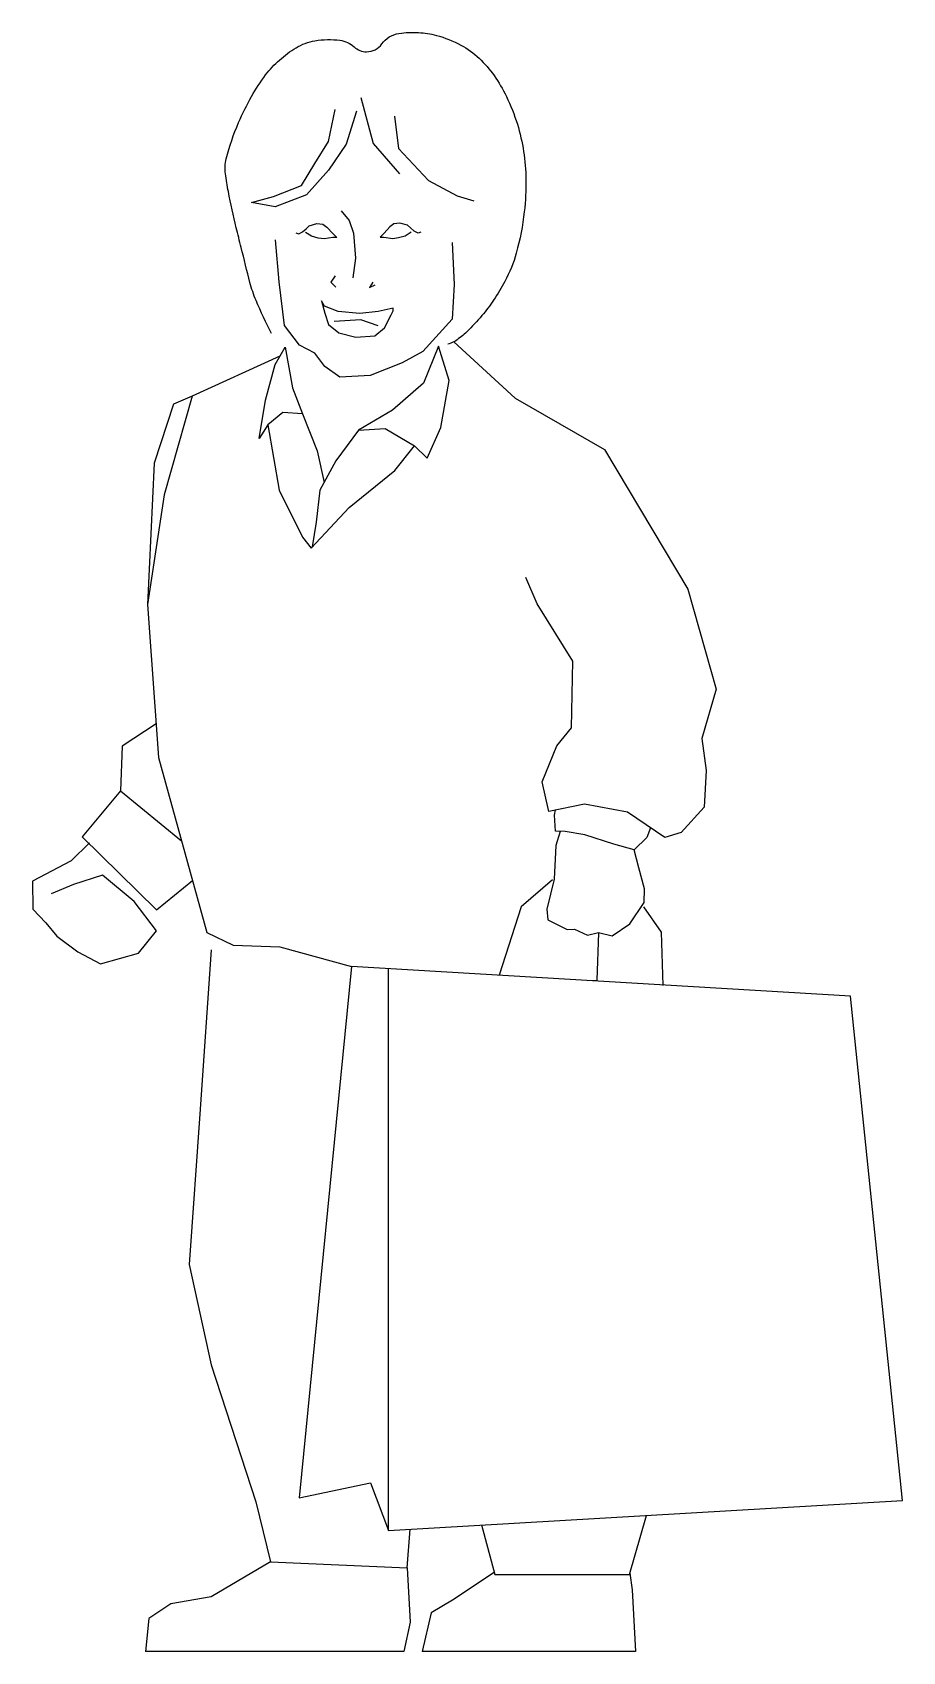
# Model space of a CAD drawing. Extents: x -0.27 to 0.37, y 0 to 1.19.
import ezdxf

# ---------------------------------------------------------------- set-up
doc = ezdxf.new("R2010")
doc.units = 0
doc.header["$MEASUREMENT"] = 0
doc.layers.get('0').update_dxf_attribs({"linetype": 'CONTINUOUS'})

msp = doc.modelspace()

# ---------------------------------------------------------------- linework, layer by layer
for p, q in [((0, 0), (-0.1905, 0)), ((0.1707, 0), (0.0135, 0))]:
    msp.add_line(p, q)
msp.add_lwpolyline([(-0.0975, 0.9717, -0.019043), (-0.1089, 0.9961, -0.036749), (-0.1134, 1.0094, -0.00168), (-0.1199, 1.0352, -0.002981), (-0.1235, 1.0498, -0.008303), (-0.1293, 1.0764, -0.016994), (-0.1315, 1.0896, -0.096539), (-0.1309, 1.1006, -0.037395), (-0.1218, 1.1273, -0.028376), (-0.1122, 1.1466, -0.032339), (-0.1019, 1.1624, -0.049277), (-0.0917, 1.1734, -0.048101), (-0.0794, 1.1825, -0.091564), (-0.0655, 1.1876, -0.073428), (-0.0471, 1.188, -0.160138), (-0.0366, 1.1831, 0.190756), (-0.0274, 1.1795, 0.244333), (-0.0162, 1.1853, -0.20508), (-0.0036, 1.193, -0.049119), (0.0109, 1.1937, -0.053812), (0.024, 1.1916, -0.057255), (0.0421, 1.1844, -0.067318), (0.0556, 1.1747, -0.046791), (0.0665, 1.162, -0.043864), (0.0756, 1.1466, -0.035483), (0.0837, 1.1261, -0.037991), (0.0883, 1.106, -0.035396), (0.09, 1.0854, -0.030783), (0.0888, 1.0616, -0.039811), (0.0829, 1.0311, -0.054874), (0.0745, 1.0102, -0.024267), (0.0662, 0.9964, -0.027531), (0.0576, 0.985, -0.027392), (0.0464, 0.973, -0.042678), (0.0383, 0.9665, -0.046933), (0.0368, 0.9656, -0.017111), (0.0324, 0.9639)], format="xyb")
for points in [[(-0.035, 1.1357), (-0.0424, 1.1114), (-0.0555, 1.0921), (-0.0718, 1.074), (-0.0948, 1.0653), (-0.1123, 1.0684), (-0.0961, 1.0728), (-0.0755, 1.0809), (-0.0655, 1.0971), (-0.0555, 1.1133), (-0.0505, 1.137)], [(-0.0318, 1.1457), (-0.0225, 1.112), (-0.0032, 1.0896)], [(-0.0069, 1.132), (-0.0038, 1.1083), (0.0181, 1.0846), (0.0393, 1.0734), (0.0517, 1.0697)], [(-0.0796, 1.0459), (-0.0775, 1.0452), (-0.0747, 1.0467), (-0.072, 1.049), (-0.0698, 1.0512), (-0.0641, 1.0528), (-0.0598, 1.0524), (-0.0568, 1.0502), (-0.0524, 1.0455), (-0.0494, 1.0427), (-0.0523, 1.0426), (-0.0588, 1.0415), (-0.0631, 1.0422), (-0.0681, 1.0435), (-0.0725, 1.0462)], [(-0.0463, 1.0622), (-0.0403, 1.0551), (-0.037, 1.0458), (-0.0356, 1.0273), (-0.0376, 1.0129)], [(0.0126, 1.0465), (0.0106, 1.0458), (0.0077, 1.0473), (0.0049, 1.0496), (0.0027, 1.0517), (-0.003, 1.0532), (-0.0073, 1.0527), (-0.0102, 1.0505), (-0.0146, 1.0457), (-0.0175, 1.0429), (-0.0147, 1.0429), (-0.0082, 1.0419), (-0.0038, 1.0426), (0.0011, 1.0439), (0.0055, 1.0467)], [(0.0357, 1.0388), (0.0371, 1.0079), (0.0357, 0.9823), (0.014, 0.9586), (-0.0011, 0.9501), (-0.0248, 0.9408), (-0.0472, 0.9395), (-0.0583, 0.9474), (-0.0656, 0.9573), (-0.0768, 0.9632), (-0.0879, 0.9777), (-0.0919, 1.0099), (-0.0945, 1.0408)], [(-0.0507, 1.0143), (-0.0537, 1.0096), (-0.05, 1.0059)], [(-0.0229, 1.0096), (-0.0252, 1.0056), (-0.0212, 1.0076)], [(-0.019, 0.9774), (-0.0318, 0.9819), (-0.0514, 0.9806)], [(-0.0875, 0.9617), (-0.082, 0.9317), (-0.0747, 0.9126), (-0.0893, 0.9135), (-0.1002, 0.9044), (-0.1066, 0.8944), (-0.102, 0.9226), (-0.0948, 0.9489), (-0.0875, 0.9617)], [(0.0256, 0.9625), (0.0144, 0.9353), (-0.0083, 0.9153), (-0.0335, 0.9005), (-0.0138, 0.9017), (0.008, 0.8889), (0.0171, 0.8798), (0.0272, 0.9026), (0.0335, 0.9371), (0.0256, 0.9625)], [(0.0368, 0.9656), (0.0822, 0.9242), (0.1479, 0.8864), (0.2093, 0.7834), (0.2302, 0.7096), (0.2198, 0.6731), (0.2228, 0.6496), (0.2213, 0.6225), (0.2044, 0.6038), (0.1924, 0.6002), (0.1648, 0.6188), (0.1333, 0.6247), (0.1068, 0.6195), (0.102, 0.6412), (0.1128, 0.6677), (0.1237, 0.681), (0.1245, 0.7303), (0.0983, 0.7725), (0.09, 0.7918)], [(-0.0913, 0.955), (-0.1561, 0.9257), (-0.1767, 0.8529), (-0.189, 0.7719), (-0.1808, 0.6592), (-0.1451, 0.5302), (-0.1257, 0.5208), (-0.0913, 0.5196), (-0.0386, 0.5052)], [(-0.1561, 0.9257), (-0.1699, 0.9198), (-0.184, 0.8763), (-0.189, 0.7719)], [(-0.0747, 0.9126), (-0.0638, 0.8853), (-0.0588, 0.862)], [(-0.1002, 0.9044), (-0.092, 0.8562), (-0.0747, 0.8216), (-0.0684, 0.8135), (-0.0402, 0.8435), (-0.0065, 0.8707), (0.008, 0.8889)], [(-0.0335, 0.9005), (-0.0502, 0.878), (-0.062, 0.8562), (-0.0647, 0.8326), (-0.0675, 0.8144)], [(-0.1826, 0.6839), (-0.2077, 0.6676), (-0.2088, 0.6346), (-0.2371, 0.6006), (-0.1822, 0.5469), (-0.1557, 0.5685)], [(-0.2088, 0.6346), (-0.1638, 0.5977)], [(0.1819, 0.6073), (0.1792, 0.6002), (0.1697, 0.5911), (0.1547, 0.5953), (0.1335, 0.6022), (0.119, 0.6046), (0.1117, 0.6049), (0.111, 0.6168), (0.1117, 0.6205)], [(0.1152, 0.6047), (0.1121, 0.5942), (0.1108, 0.5696), (0.1055, 0.5474), (0.1062, 0.5395), (0.1203, 0.5324), (0.1258, 0.5327), (0.1353, 0.5281), (0.1435, 0.5301), (0.1537, 0.5278), (0.1667, 0.5366), (0.1772, 0.5523), (0.1775, 0.5624), (0.1733, 0.5778), (0.1697, 0.5911)], [(-0.2316, 0.5962), (-0.2452, 0.583), (-0.2738, 0.5681), (-0.2735, 0.5474), (-0.2639, 0.5372), (-0.2559, 0.5275), (-0.2404, 0.516), (-0.2235, 0.5071), (-0.1955, 0.515), (-0.1824, 0.5313), (-0.1987, 0.5531), (-0.222, 0.5724), (-0.2436, 0.5656), (-0.2599, 0.5586)], [(0.1096, 0.5689), (0.0866, 0.5491), (0.0702, 0.4987)], [(0.1766, 0.5491), (0.1898, 0.5305), (0.1909, 0.491)], [(0.1355, 0.4948), (0.1425, 0.495), (0.1438, 0.53)], [(-0.1419, 0.5175), (-0.1501, 0.4), (-0.1583, 0.2853), (-0.1419, 0.2115), (-0.1091, 0.1104), (-0.0983, 0.0663), (0.0024, 0.0618), (0.0047, 0.0903)], [(-0.0114, 0.0894), (-0.0114, 0.5036)], [(0.0573, 0.0934), (0.0671, 0.0569), (0.1663, 0.0569), (0.1788, 0.1004)], [(-0.0983, 0.0663), (-0.142, 0.0405), (-0.1718, 0.0353), (-0.1879, 0.0244), (-0.1905, 0)], [(0.0024, 0.0618), (0.0046, 0.0217), (0, 0)], [(0.0667, 0.0584), (0.0358, 0.0379), (0.0202, 0.0287), (0.0135, 0)], [(0.1666, 0.0579), (0.1683, 0.0455), (0.1707, 0)]]:
    msp.add_lwpolyline(points)
for points in [[(-0.0079, 0.9905), (-0.0189, 0.988), (-0.0325, 0.9866), (-0.0485, 0.988), (-0.0585, 0.9919), (-0.0606, 0.9958), (-0.0581, 0.9869), (-0.0556, 0.9784), (-0.0478, 0.9723), (-0.0353, 0.9691), (-0.0214, 0.9702), (-0.0143, 0.9759), (-0.0093, 0.9855), (-0.0079, 0.9884)], [(0.3292, 0.4833), (-0.0386, 0.5052), (-0.0772, 0.1135), (-0.0246, 0.1245), (-0.0114, 0.0894), (0.3677, 0.1113)]]:
    msp.add_lwpolyline(points, close=True)

doc.saveas('drawing.dxf')
